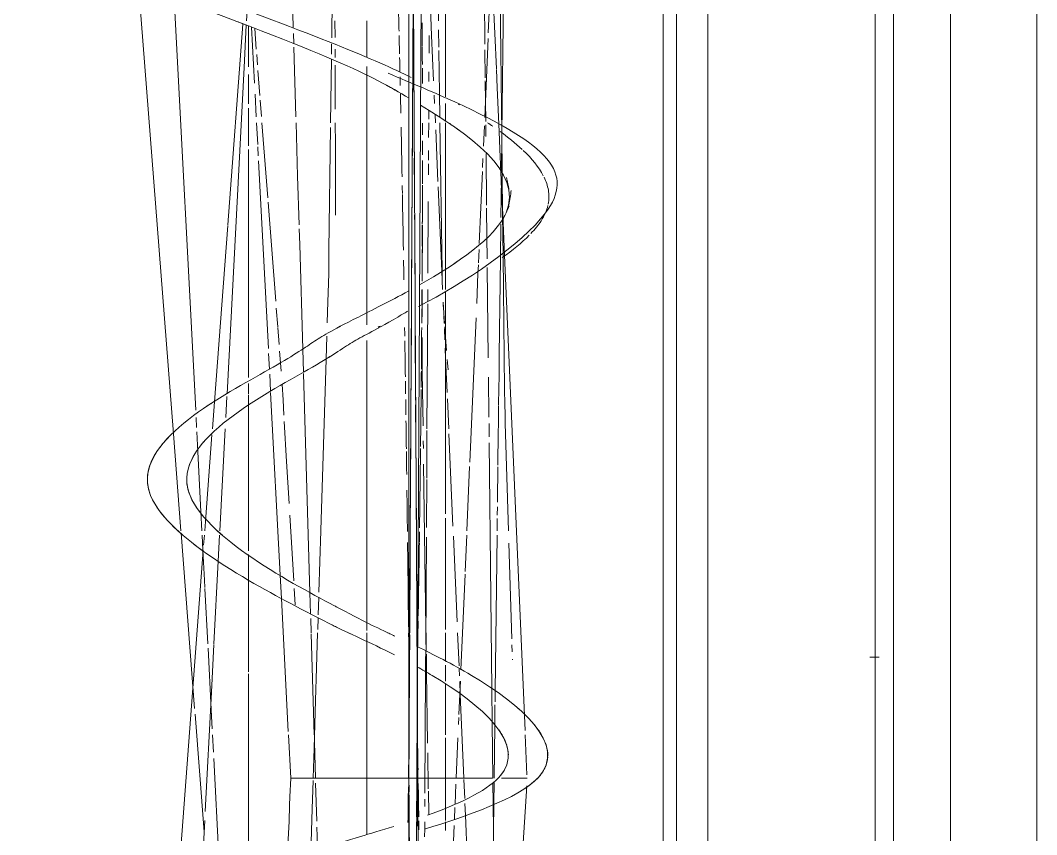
# Model space of a CAD drawing. Header units: inches. Extents: x -2349 to 1043, y -456 to 2193.
# Drawn here: x 992.51 to 998.95, y 367.01 to 372.18 of the extents above; entities that cross this region are included whole.
import ezdxf

# ---------------------------------------------------------------- set-up
doc = ezdxf.new("R2010")
doc.units = ezdxf.units.IN
doc.header["$MEASUREMENT"] = 0
for name, color, linetype, lineweight in [('5033_00_7th-9th Floors_Updated_dwg', 8, 'Continuous', 9), ('A-Glaz-Exst', 7, 'Continuous', 9), ('A-Shell', 7, 'Continuous', 9), ('A-WALL', 113, 'Continuous', 13), ('I-FURN', 30, 'Continuous', 9)]:
    doc.layers.add(name, color=color, linetype=linetype, lineweight=lineweight)

# ---------------------------------------------------------------- blocks, each defined once
blk = doc.blocks.new('5033_00_7th-9th Floors_Updated_dwg-8585573-7TH FLOOR POWER _ SIGNAL')
at = {"layer": 'A-Glaz-Exst'}
for p, q in [((997.8967, 188.1149), (997.9543, 188.1149)), ((997.9543, 188.1149), (997.8967, 188.1149))]:
    blk.add_line(p, q, dxfattribs=at)
at = {"layer": 'A-Shell'}
for p, q in [((993.9543, 191.8616), (993.9543, 192.1204)), ((993.9543, 192.1204), (993.9543, 191.8616)), ((993.9543, 191.6272), (993.9543, 191.8125)), ((993.9543, 191.8125), (993.9543, 191.6272)), ((993.9543, 191.3602), (993.9543, 191.5998)), ((993.9543, 191.5998), (993.9543, 191.3602)), ((993.9543, 189.7867), (993.9543, 189.8531)), ((993.9543, 189.8531), (993.9543, 189.7867)), ((993.9543, 186.695), (993.9543, 188.0089)), ((993.9543, 188.0089), (993.9543, 186.695))]:
    blk.add_line(p, q, dxfattribs=at)
at = {"layer": 'A-Shell', "flags": 128}
for points in [[(993.9543, 189.8903), (993.9543, 191.2902), (993.9543, 191.3382)], [(993.9543, 191.3382), (993.9543, 191.2902), (993.9543, 189.8903)], [(993.9543, 188.791), (993.9543, 189.714), (993.9543, 189.7807)], [(993.9543, 189.7807), (993.9543, 189.714), (993.9543, 188.791)], [(993.9543, 188.0225), (993.9543, 188.6055), (993.9543, 188.766)], [(993.9543, 188.766), (993.9543, 188.6055), (993.9543, 188.0225)]]:
    blk.add_lwpolyline(points, dxfattribs=at)
blk = doc.blocks.new('Walls 1 - Walls 1-7438491-7TH FLOOR POWER _ SIGNAL')
at = {"layer": 'A-WALL', "lineweight": 9}
for p, q in [((996.8682, 298.7759), (996.8682, 435.4699)), ((998.4077, 435.4573), (998.4077, 298.7888)), ((998.046, 435.2491), (998.046, 298.7759)), ((997.9288, 435.1857), (997.9288, 298.7759)), ((998.9543, 434.4744), (998.9543, 299.7716)), ((996.5843, 401.0965), (996.5843, 334.6334)), ((996.6695, 401.0965), (996.6695, 334.6334))]:
    blk.add_line(p, q, dxfattribs=at)
blk = doc.blocks.new('Curtains_and_Valance_14992 - Curtains_and_Valance_14992-7816730-7TH FLOOR POWER _ SIGNAL')
at = {"layer": 'I-FURN'}
for p, q in [((0.1471, -24), (0.017, 0)), ((0.017, 0), (0.017, -24)), ((-0.473, -5.5504), (-0.4634, -4.8078)), ((0.25, -4.9402), (0.25, -5.9239)), ((0.6215, -5.006), (0.6074, -6.158)), ((0.5207, -5.5187), (0.5343, -5.2035)), ((-1.0136, -5.4428), (-1.0103, -5.3786)), ((-1.0363, -5.4623), (-1.1324, -6.7373)), ((-1.029, -5.7375), (-1.0151, -5.4702)), ((-0.25, -5.6758), (-0.25, -5.4428)), ((0.017, -5.5094), (0.017, -5.7833)), ((0.0468, -5.4849), (0.0471, -5.5406)), ((0.1449, -5.6482), (0.1455, -5.5343)), ((-0.4743, -5.6546), (-0.4735, -5.5885)), ((0.0472, -5.5614), (0.0477, -5.659)), ((0.4977, -6.0547), (0.5192, -5.5542)), ((-1.1371, -7.8095), (-1.029, -5.7375)), ((-0.48, -6.09), (-0.4747, -5.6861)), ((-0.25, -5.7898), (-0.25, -5.7329)), ((0.0478, -5.6816), (0.0481, -5.7414)), ((-0.25, -6.2834), (-0.25, -5.7898)), ((0.017, -5.7981), (0.017, -5.8487)), ((0.0481, -5.7414), (0.0485, -5.8133)), ((0.1439, -5.8265), (0.1442, -5.7658)), ((0.017, -5.8779), (0.017, -5.9338)), ((0.017, -5.9571), (0.017, -6.09)), ((0.0493, -5.9527), (0.0499, -6.0674)), ((0.25, -5.9676), (0.25, -6.0793)), ((0.1425, -6.0666), (0.1428, -6.011)), ((-0.4904, -6.8977), (-0.4803, -6.1183)), ((0.017, -6.0907), (0.017, -6.2445)), ((0.1419, -6.1831), (0.1424, -6.09)), ((0.25, -6.09), (0.25, -7.0157)), ((0.4898, -6.2382), (0.4954, -6.1081)), ((0.0503, -6.131), (0.051, -6.2746)), ((0.6074, -6.158), (0.6044, -6.4063)), ((-0.25, -7.2949), (-0.25, -6.2834)), ((0.017, -6.2819), (0.017, -6.4467)), ((0.0512, -6.3136), (0.0524, -6.5234)), ((0.141, -6.3273), (0.1414, -6.264)), ((0.484, -6.3733), (0.4865, -6.3154)), ((0.1405, -6.4188), (0.1409, -6.3501)), ((0.4632, -6.8552), (0.4829, -6.3974)), ((0.6039, -6.4408), (0.6009, -6.6899)), ((0.017, -6.5177), (0.017, -6.5787)), ((0.0524, -6.5234), (0.0531, -6.6604)), ((0.017, -6.5884), (0.017, -6.7373)), ((0.137, -7.0446), (0.1396, -6.5886)), ((0.0532, -6.6737), (0.0535, -6.7373)), ((-1.1327, -6.7412), (-1.2172, -7.8603)), ((0.017, -6.7685), (0.017, -6.8455)), ((0.6004, -6.7322), (0.5977, -6.9489)), ((-0.4923, -7.0449), (-0.4904, -6.8977)), ((0.017, -6.8455), (0.017, -7.1553)), ((0.0542, -6.8571), (0.0555, -7.1018)), ((0.4579, -6.9791), (0.4616, -6.8933)), ((0.5977, -6.9489), (0.5902, -7.5636)), ((0.25, -7.0157), (0.25, -7.1473)), ((0.4552, -7.0428), (0.4574, -6.9917)), ((-0.4997, -7.2884), (-0.4923, -7.0449)), ((0.4468, -7.2371), (0.4552, -7.0428)), ((0.017, -7.1553), (0.017, -7.2039)), ((0.0558, -7.1473), (0.0564, -7.2605)), ((0.136, -7.2239), (0.1364, -7.1473)), ((0.25, -7.1642), (0.25, -8.4798)), ((0.0564, -7.2656), (0.0567, -7.3227)), ((0.1314, -8.0322), (0.1359, -7.2375)), ((-0.5019, -7.3596), (-0.4997, -7.2884)), ((-0.25, -7.3711), (-0.25, -7.2949)), ((0.017, -7.3116), (0.017, -7.6578)), ((0.4036, -8.2423), (0.4429, -7.3275)), ((0.0571, -7.3848), (0.0596, -7.8505)), ((-0.509, -7.5897), (-0.5045, -7.4433)), ((-0.25, -9.2615), (-0.25, -7.471)), ((-0.5423, -8.6775), (-0.509, -7.5897)), ((0.5902, -7.5636), (0.5891, -7.6487)), ((0.017, -7.662), (0.017, -7.8411)), ((0.5891, -7.65), (0.5885, -7.6979)), ((0.5885, -7.6979), (0.5876, -7.7738)), ((0.5876, -7.7738), (0.5863, -7.8786)), ((-1.2172, -7.8603), (-1.2301, -8.0322)), ((-1.1449, -7.9591), (-1.138, -7.8269)), ((0.017, -7.8928), (0.017, -8.0322)), ((0.0597, -7.8799), (0.0621, -8.3248)), ((0.5863, -7.8827), (0.5848, -8.0014)), ((-1.1825, -8.6795), (-1.1488, -8.0322)), ((0.1296, -8.3442), (0.1313, -8.0422)), ((0.5842, -8.0522), (0.5816, -8.262)), ((0.5848, -8.0014), (0.5842, -8.0522)), ((-1.2329, -8.0688), (-1.2722, -8.5901)), ((0.017, -8.1027), (0.017, -8.6452)), ((0.3847, -8.6795), (0.4023, -8.2706)), ((0.5815, -8.2737), (0.5805, -8.3488)), ((0.0621, -8.3248), (0.0644, -8.7395)), ((0.1278, -8.6583), (0.1296, -8.3527)), ((0.5805, -8.3488), (0.5798, -8.4107)), ((0.5798, -8.4107), (0.5787, -8.4975)), ((0.25, -8.4798), (0.25, -8.5708)), ((0.5784, -8.5259), (0.5777, -8.5791)), ((-1.2722, -8.5901), (-1.279, -8.6795)), ((0.25, -8.5991), (0.25, -9.3045)), ((0.5774, -8.6005), (0.5765, -8.6795)), ((-1.2809, -8.7056), (-1.2858, -8.7705)), ((-1.1926, -8.8725), (-1.1839, -8.7056)), ((-0.5543, -9.0691), (-0.5423, -8.6795)), ((0.017, -8.6795), (0.017, -8.8137)), ((0.5762, -8.7056), (0.564, -9.698)), ((0.0645, -8.7662), (0.0666, -9.139)), ((0.1236, -9.4015), (0.1275, -8.7189)), ((0.3737, -8.9368), (0.3836, -8.707)), ((-1.2882, -8.802), (-1.4696, -11.2064)), ((-1.22, -9.3969), (-1.1926, -8.8725)), ((0.017, -8.8567), (0.017, -9.3047)), ((0.3468, -9.5605), (0.373, -8.9535)), ((-0.5587, -9.213), (-0.5552, -9.101)), ((0.0668, -9.1772), (0.0676, -9.3268)), ((-0.5615, -9.3058), (-0.5592, -9.2314)), ((-0.25, -9.311), (-0.25, -9.2615)), ((-0.5689, -9.5478), (-0.5621, -9.3268)), ((-0.25, -9.3814), (-0.25, -9.3268)), ((0.017, -9.3268), (0.017, -9.3894)), ((0.0677, -9.3476), (0.0681, -9.4137)), ((0.25, -9.3268), (0.25, -9.508)), ((-1.236, -9.7035), (-1.2201, -9.4)), ((-0.25, -10.6071), (-0.25, -9.3814)), ((0.017, -9.3894), (0.017, -9.4878)), ((0.0683, -9.4512), (0.0686, -9.508)), ((0.123, -9.508), (0.1234, -9.4415)), ((0.1226, -9.5753), (0.123, -9.5081)), ((0.25, -9.5315), (0.25, -9.6342)), ((-0.5753, -9.7565), (-0.5689, -9.5478)), ((0.017, -9.5615), (0.017, -9.8651)), ((0.0688, -9.5443), (0.0699, -9.75)), ((0.1183, -10.3444), (0.1226, -9.5791)), ((0.25, -9.6523), (0.25, -9.9742)), ((0.3401, -9.7167), (0.3437, -9.6342)), ((-1.2754, -10.4598), (-1.236, -9.7035)), ((0.3346, -9.8441), (0.3401, -9.7167)), ((0.564, -9.698), (0.5632, -9.7651)), ((-0.5845, -10.0586), (-0.5753, -9.7565)), ((0.07, -9.7811), (0.0711, -9.9742)), ((0.5629, -9.7839), (0.5613, -9.9166)), ((0.017, -9.8657), (0.017, -9.9742)), ((0.3318, -9.9092), (0.3338, -9.8637)), ((0.5613, -9.9166), (0.5572, -10.2495)), ((0.017, -9.9742), (0.017, -9.9955)), ((0.0711, -9.9742), (0.0712, -9.9955)), ((0.25, -9.9934), (0.25, -10.4372)), ((0.3172, -10.2495), (0.3283, -9.9924)), ((-0.5904, -10.2495), (-0.5845, -10.0586)), ((-0.5963, -10.4433), (-0.5908, -10.263)), ((0.3101, -10.4146), (0.3156, -10.2865)), ((0.5569, -10.2726), (0.5552, -10.4103)), ((-0.6049, -10.7252), (-0.5964, -10.4445)), ((0.1178, -10.429), (0.1181, -10.3828)), ((0.25, -10.4372), (0.25, -10.5186)), ((0.306, -10.5102), (0.3092, -10.4349)), ((0.5552, -10.4103), (0.5456, -11.1923)), ((-1.296, -10.8533), (-1.2784, -10.5172)), ((0.1167, -10.6217), (0.117, -10.5712)), ((0.117, -10.5712), (0.1173, -10.5261)), ((0.25, -10.5261), (0.25, -10.581)), ((0.2813, -11.0851), (0.3043, -10.5488))]:
    blk.add_line(p, q, dxfattribs=at)
for points in [[(0.0164, -10.0568), (0.0157, -10.1197), (0.015, -10.1827), (0.0143, -10.2459)], [(0.0746, -10.1969), (0.0735, -10.1296), (0.0724, -10.0624), (0.0712, -9.9955)], [(0.0136, -10.3035), (0.0128, -10.3788), (0.0119, -10.4543), (0.011, -10.53)], [(0.0793, -10.4952), (0.0783, -10.4239), (0.0771, -10.3531), (0.076, -10.2825)], [(0.0806, -10.577), (0.0803, -10.5582), (0.08, -10.5395), (0.0797, -10.5207)]]:
    blk.add_open_spline(points, degree=3, dxfattribs=at)
blk = doc.blocks.new('Curtains_and_Valance_14992 - Curtains_and_Valance_14992-V34-7TH FLOOR POWER _ SIGNAL')
at = {"layer": 'I-FURN'}
for p, q in [((-2.4487, 24), (-1.4777, 11.4361)), ((0.017, 24), (0.017, 0)), ((0.017, 0), (0.1471, 24)), ((0.25, 14.5598), (0.25, 13.5761)), ((-0.7167, 14.0118), (-0.7304, 14.4775)), ((0.4929, 14.4501), (0.4988, 13.9095)), ((0.161, 13.9658), (0.1475, 14.2782)), ((-1.336, 11.5862), (-1.472, 14.2004)), ((-0.25, 13.8242), (-0.25, 14.0572)), ((-0.7137, 13.9116), (-0.7157, 13.978)), ((0.1735, 13.6782), (0.161, 13.9658)), ((-0.7001, 13.4491), (-0.7131, 13.89)), ((0.4992, 13.8734), (0.5011, 13.6972)), ((-0.25, 13.7102), (-0.25, 13.7671)), ((-0.25, 13.2166), (-0.25, 13.7102)), ((0.5013, 13.6777), (0.5042, 13.418)), ((0.1798, 13.5324), (0.1775, 13.5852)), ((0.25, 13.5324), (0.25, 13.4207)), ((0.1851, 13.41), (0.1828, 13.4635)), ((-0.689, 13.0719), (-0.699, 13.41)), ((0.2013, 13.0384), (0.187, 13.3669)), ((0.25, 13.41), (0.25, 12.4843)), ((0.5044, 13.3972), (0.5052, 13.3242)), ((-0.25, 12.2051), (-0.25, 13.2166)), ((0.5064, 13.215), (0.51, 12.8871)), ((-0.6799, 12.7627), (-0.689, 13.0717)), ((0.1027, 13.0259), (0.1028, 13.0853)), ((0.1024, 12.7794), (0.1027, 13.0145)), ((0.2259, 12.4698), (0.2027, 13.0045)), ((0.5102, 12.8686), (0.5122, 12.6845)), ((-0.6762, 12.6384), (-0.6791, 12.7385)), ((0.102, 12.405), (0.1024, 12.7627)), ((0.5122, 12.6845), (0.5137, 12.5475)), ((-0.6566, 11.9745), (-0.6762, 12.6384)), ((0.231, 12.3527), (0.2259, 12.4698)), ((0.25, 12.4843), (0.25, 12.3527)), ((0.5143, 12.493), (0.5206, 11.9192)), ((0.1019, 12.2582), (0.102, 12.3527)), ((0.25, 12.3358), (0.25, 11.0202)), ((0.1018, 12.1796), (0.1019, 12.2582)), ((0.2367, 12.221), (0.2348, 12.2657)), ((-0.25, 12.1289), (-0.25, 12.2051)), ((0.2403, 12.1394), (0.2383, 12.1854)), ((0.2449, 12.0327), (0.2419, 12.1029)), ((-0.25, 10.2385), (-0.25, 12.029)), ((-0.6523, 11.8275), (-0.6566, 11.9745)), ((0.25, 11.9151), (0.2471, 11.9809)), ((0.2594, 11.6993), (0.25, 11.9151)), ((-0.611, 10.429), (-0.652, 11.82)), ((0.5219, 11.7972), (0.5247, 11.5427)), ((0.2694, 11.4678), (0.2611, 11.6589)), ((-1.3303, 11.4769), (-1.3336, 11.5409)), ((0.5251, 11.5018), (0.526, 11.4181)), ((-1.4777, 11.4361), (-1.4301, 10.8205)), ((-1.3222, 11.3216), (-1.3288, 11.4488)), ((0.2962, 10.8515), (0.2708, 11.4369)), ((0.1084, 11.3434), (0.1077, 11.393)), ((0.5265, 11.3786), (0.5371, 10.4018)), ((-1.3025, 10.9437), (-1.3222, 11.3216)), ((0.125, 10.2062), (0.1099, 11.2443)), ((0.25, 11.0202), (0.25, 10.9292)), ((-1.2961, 10.8205), (-1.3025, 10.9437)), ((0.25, 10.9009), (0.25, 10.1955)), ((-1.429, 10.8057), (-1.3431, 9.6936)), ((-1.2898, 10.6992), (-1.2948, 10.7944)), ((0.3225, 10.244), (0.299, 10.7867)), ((-1.2799, 10.5087), (-1.2898, 10.6992)), ((-1.2774, 10.4609), (-1.2799, 10.5087)), ((-1.2588, 10.1029), (-1.277, 10.4538)), ((-0.607, 10.2936), (-0.611, 10.429)), ((0.5371, 10.4018), (0.5435, 9.8166)), ((-0.6035, 10.1732), (-0.6062, 10.2641)), ((-0.25, 10.189), (-0.25, 10.2385)), ((-0.5844, 9.5258), (-0.6033, 10.1665)), ((-0.25, 10.1186), (-0.25, 10.1732)), ((0.1272, 10.0566), (0.1255, 10.1732)), ((0.25, 10.1732), (0.25, 9.992)), ((0.3347, 9.963), (0.3256, 10.1732)), ((-1.2371, 9.6873), (-1.2573, 10.0756)), ((-0.25, 8.8929), (-0.25, 10.1186)), ((0.1292, 9.9209), (0.1274, 10.0386)), ((0.017, 9.9385), (0.017, 9.6349)), ((0.071, 9.9545), (0.0699, 9.75)), ((0.25, 9.9685), (0.25, 9.8658)), ((0.3374, 9.9003), (0.3354, 9.9461)), ((0.1357, 9.4734), (0.1292, 9.9209)), ((0.25, 9.8477), (0.25, 9.5258)), ((0.3426, 9.7816), (0.339, 9.8636)), ((0.5435, 9.8166), (0.5459, 9.5995)), ((0.3656, 9.2505), (0.3426, 9.7816)), ((-1.2308, 9.5646), (-1.237, 9.6841)), ((0.0696, 9.7005), (0.0672, 9.2505)), ((-1.3402, 9.6567), (-1.2825, 8.9097)), ((0.017, 9.6343), (0.017, 9.5258)), ((0.5459, 9.5995), (0.5497, 9.2505)), ((-1.223, 9.4164), (-1.2287, 9.5258)), ((-0.5763, 9.2505), (-0.5831, 9.4812)), ((0.25, 9.5066), (0.25, 9.0628)), ((0.017, 9.4486), (0.017, 9.1696)), ((-1.1754, 8.5017), (-1.2209, 9.3755)), ((0.1399, 9.1842), (0.1366, 9.4114)), ((0.3712, 9.1221), (0.366, 9.2419)), ((0.55, 9.2233), (0.5515, 9.0897)), ((-0.5682, 8.9773), (-0.5753, 9.2194)), ((0.0669, 9.2093), (0.0658, 9.0054)), ((0.1422, 9.0223), (0.1401, 9.1694)), ((0.017, 9.1278), (0.017, 8.9868)), ((0.25, 9.0628), (0.25, 8.9814)), ((0.3758, 9.0161), (0.3726, 9.0897)), ((0.5515, 9.0897), (0.5687, 7.5154)), ((0.017, 8.9739), (0.017, 8.8981)), ((0.0657, 8.9739), (0.0653, 8.913)), ((0.25, 8.9739), (0.25, 8.919)), ((0.3905, 8.678), (0.3758, 9.0161)), ((-0.5619, 8.7629), (-0.5671, 8.9397))]:
    blk.add_line(p, q, dxfattribs=at)
at = {"layer": 'I-FURN', "flags": 128}
blk.add_lwpolyline([(0.1063, 11.4871), (0.1014, 11.8253), (0.1017, 12.0478)], dxfattribs=at)
at = {"layer": 'I-FURN'}
for points in [[(-0.0492, 14.1262), (-0.0481, 14.0815), (-0.047, 14.0368), (-0.046, 13.9922)], [(0.1012, 13.9722), (0.1011, 13.9963), (0.1009, 14.0203), (0.1008, 14.0443)], [(-0.0453, 13.9647), (-0.0444, 13.9262), (-0.0435, 13.8877), (-0.0427, 13.8493)], [(0.1016, 13.8971), (0.1015, 13.9215), (0.1013, 13.9459), (0.1012, 13.9703)], [(0.1021, 13.7802), (0.1019, 13.8177), (0.1018, 13.8553), (0.1016, 13.893)], [(-0.0421, 13.8253), (-0.0414, 13.7947), (-0.0407, 13.7642), (-0.0401, 13.7337)], [(0.1025, 13.6592), (0.1024, 13.6922), (0.1023, 13.7253), (0.1022, 13.7583)], [(-0.0394, 13.702), (-0.039, 13.684), (-0.0386, 13.6661), (-0.0382, 13.6482)], [(-0.037, 13.5949), (-0.0362, 13.554), (-0.0353, 13.5131), (-0.0345, 13.4723)], [(-0.0326, 13.382), (-0.0305, 13.2767), (-0.0284, 13.1718), (-0.0265, 13.0673)], [(0.103, 13.3351), (0.1029, 13.3595), (0.1029, 13.3839), (0.1029, 13.4083)], [(0.1029, 13.2067), (0.1029, 13.2365), (0.103, 13.2663), (0.103, 13.2962)], [(0.1027, 13.0229), (0.1028, 13.0723), (0.1028, 13.1217), (0.1029, 13.1713)], [(-0.0254, 13.0123), (-0.0251, 12.9954), (-0.0248, 12.9786), (-0.0245, 12.9617)], [(0.1019, 12.7688), (0.1022, 12.8501), (0.1025, 12.9315), (0.1026, 13.0132)], [(-0.0244, 12.9548), (-0.0222, 12.837), (-0.0202, 12.7199), (-0.0182, 12.6028)], [(0.1013, 12.628), (0.1015, 12.6726), (0.1017, 12.7174), (0.1019, 12.7622)], [(0.1002, 12.4268), (0.1006, 12.4864), (0.1009, 12.5461), (0.1012, 12.6059)], [(-0.0171, 12.5392), (-0.0164, 12.4973), (-0.0157, 12.4553), (-0.015, 12.4134)], [(0.0991, 12.2524), (0.0993, 12.2848), (0.0995, 12.3172), (0.0997, 12.3497)], [(0.0982, 12.1388), (0.0985, 12.1694), (0.0987, 12.1999), (0.0989, 12.2305)], [(-0.0103, 12.1107), (-0.01, 12.0929), (-0.0098, 12.0752), (-0.0095, 12.0575)], [(0.0958, 11.8463), (0.0966, 11.9341), (0.0973, 12.0222), (0.098, 12.1106)], [(-0.009, 12.0265), (-0.0079, 11.9501), (-0.0068, 11.8738), (-0.0056, 11.7977)], [(0.0947, 11.7314), (0.095, 11.7659), (0.0953, 11.8004), (0.0957, 11.835)], [(-0.0053, 11.7709), (-0.0049, 11.7442), (-0.0045, 11.7175), (-0.0041, 11.6908)], [(0.0907, 11.3569), (0.0921, 11.4768), (0.0933, 11.5973), (0.0945, 11.7182)], [(-0.0037, 11.6555), (-0.0032, 11.6228), (-0.0027, 11.5901), (-0.0023, 11.5575)], [(-0.0017, 11.5185), (-0.0009, 11.4596), (-0.0001, 11.4006), (0.0007, 11.3419)], [(0.0898, 11.2794), (0.09, 11.3008), (0.0903, 11.3222), (0.0905, 11.3435)], [(0.0842, 10.8391), (0.0862, 10.985), (0.0881, 11.1318), (0.0898, 11.2794)], [(0.0041, 11.0796), (0.0053, 10.9913), (0.0063, 10.9038), (0.0074, 10.8167)], [(0.083, 10.7489), (0.0833, 10.7711), (0.0836, 10.7932), (0.0839, 10.8154)], [(0.0083, 10.7468), (0.0091, 10.6834), (0.0099, 10.6204), (0.0106, 10.5576)], [(0.076, 10.2813), (0.0785, 10.435), (0.0808, 10.5897), (0.083, 10.7454)], [(0.0107, 10.5556), (0.012, 10.4401), (0.0133, 10.3256), (0.0146, 10.2113)], [(0.0742, 10.1705), (0.0746, 10.1958), (0.075, 10.2212), (0.0755, 10.2466)], [(0.0151, 10.1706), (0.0153, 10.1502), (0.0156, 10.1298), (0.0158, 10.1095)], [(0.0727, 10.0826), (0.073, 10.1009), (0.0733, 10.1191), (0.0736, 10.1374)], [(0.0158, 10.1094), (0.0161, 10.0768), (0.0165, 10.0442), (0.0168, 10.0116)], [(0.0713, 9.998), (0.0716, 10.0154), (0.0719, 10.0329), (0.0722, 10.0504)]]:
    blk.add_open_spline(points, degree=3, dxfattribs=at)
blk.add_open_spline([(0.0009, 11.3236), (0.0011, 11.3087), (0.0017, 11.2603), (0.0024, 11.2121), (0.0028, 11.1788)], degree=3, knots=[-0.10342144, -0.10342144, -0.10342144, -0.10342144, -0.1, -0.09229754, -0.09229754, -0.09229754, -0.09229754], dxfattribs=at)
blk = doc.blocks.new('Curtains_and_Valance_14992 - Curtains_and_Valance_14992-V39-7TH FLOOR POWER _ SIGNAL')
at = {"layer": 'I-FURN'}
for p, q in [((0.017, 24), (0.017, 0)), ((0.017, 0), (0.1471, 24)), ((0.25, 5.3093), (0.25, 4.3257)), ((0.5716, 4.5031), (0.5403, 5.2239)), ((0.5934, 5.2502), (0.6061, 4.0925)), ((0.2037, 4.8068), (0.1998, 5.0688)), ((0.0438, 4.9474), (0.0431, 4.8068)), ((-0.4518, 4.7011), (-0.4522, 4.8068)), ((-0.25, 4.5738), (-0.25, 4.8068)), ((-0.9626, 4.4125), (-0.9811, 4.7666)), ((-0.9618, 4.7594), (-0.9516, 4.6275)), ((0.017, 4.7401), (0.017, 4.4662)), ((0.2061, 4.6406), (0.2045, 4.7501)), ((0.0425, 4.7072), (0.0421, 4.6272)), ((-0.9489, 4.593), (-0.9439, 4.5285)), ((-0.4514, 4.5749), (-0.4516, 4.627)), ((0.0421, 4.6197), (0.0417, 4.5623)), ((0.2103, 4.3489), (0.2064, 4.6189)), ((-0.4504, 4.2474), (-0.4513, 4.5262)), ((-0.25, 4.4597), (-0.25, 4.5167)), ((0.0417, 4.5623), (0.0411, 4.4398)), ((-0.9411, 4.4923), (-0.9288, 4.3335)), ((-0.25, 3.9661), (-0.25, 4.4597)), ((0.017, 4.4515), (0.017, 4.4008)), ((0.5768, 4.383), (0.5718, 4.4983)), ((0.0409, 4.4008), (0.0404, 4.3061)), ((-0.9515, 4.1984), (-0.959, 4.3421)), ((0.017, 4.3716), (0.017, 4.3157)), ((0.2126, 4.1941), (0.2103, 4.3489)), ((0.5888, 4.106), (0.5768, 4.383)), ((-0.9265, 4.3038), (-0.9185, 4.1998)), ((0.017, 4.2924), (0.017, 4.1595)), ((0.0403, 4.3021), (0.0399, 4.2188)), ((0.25, 4.2819), (0.25, 4.1702)), ((0.0398, 4.2046), (0.0391, 4.0825)), ((-0.9423, 4.0219), (-0.9495, 4.1595)), ((-0.9154, 4.1595), (-0.8787, 3.6843)), ((-0.4496, 4.0237), (-0.4501, 4.1595)), ((0.017, 4.1588), (0.017, 4.005)), ((0.2268, 3.2198), (0.2131, 4.1595)), ((0.25, 4.1595), (0.25, 3.2339)), ((0.5937, 3.993), (0.5888, 4.106)), ((0.6061, 4.0925), (0.6089, 3.8376)), ((-0.9386, 3.9512), (-0.9416, 4.0077)), ((-0.4493, 3.9206), (-0.4496, 4.0237)), ((0.0389, 4.0434), (0.0379, 3.8556)), ((-0.25, 2.9546), (-0.25, 3.9661)), ((0.017, 3.9676), (0.017, 3.8029)), ((0.6, 3.85), (0.5937, 3.993)), ((-0.8749, 2.7272), (-0.937, 3.9191)), ((-0.4484, 3.6473), (-0.4493, 3.9206)), ((0.0378, 3.8356), (0.037, 3.6904)), ((0.605, 3.7343), (0.6, 3.8486)), ((0.6089, 3.8376), (0.6117, 3.5778)), ((0.017, 3.7319), (0.017, 3.6708)), ((0.6118, 3.5778), (0.605, 3.7343)), ((-0.8765, 3.6566), (-0.8279, 3.0276)), ((-0.4481, 3.575), (-0.4484, 3.6473)), ((0.017, 3.6611), (0.017, 3.5122)), ((0.0369, 3.6738), (0.0364, 3.5808)), ((0.0364, 3.5808), (0.0361, 3.5122)), ((0.6117, 3.5778), (0.6146, 3.3143)), ((0.6229, 3.3211), (0.6118, 3.5778)), ((0.017, 3.481), (0.017, 3.404)), ((0.0357, 3.4405), (0.0341, 3.1467)), ((0.017, 3.404), (0.017, 3.3546)), ((0.017, 3.3546), (0.017, 3.0943)), ((0.6146, 3.3143), (0.6239, 2.4676)), ((0.7498, 0.3972), (0.6229, 3.3211)), ((0.25, 3.2339), (0.25, 3.1023)), ((0.2279, 3.1432), (0.2268, 3.2198)), ((0.0338, 3.1023), (0.0331, 2.9717)), ((0.017, 3.0943), (0.017, 3.0456)), ((0.25, 3.0853), (0.25, 1.7697)), ((-0.8245, 2.9839), (-0.8153, 2.8647)), ((0.2435, 2.886), (0.2335, 3.021)), ((-0.25, 2.8784), (-0.25, 2.9546)), ((0.017, 2.9379), (0.017, 2.4084)), ((-0.8151, 2.8616), (-0.8067, 2.7537)), ((0.0325, 2.8647), (0.0313, 2.6308)), ((0.2489, 2.8135), (0.2451, 2.8647)), ((-0.25, 0.9881), (-0.25, 2.7786)), ((0.2563, 2.7146), (0.25, 2.7991)), ((-0.8035, 2.7112), (-0.7978, 2.6373)), ((-0.8681, 2.5967), (-0.8733, 2.6952)), ((0.2655, 2.5917), (0.2605, 2.6578)), ((-0.7978, 2.6373), (-0.7936, 2.5834)), ((0.0311, 2.5974), (0.0296, 2.3259)), ((-0.8609, 2.4574), (-0.8664, 2.5638)), ((-0.7876, 2.4994), (-0.7818, 2.4017)), ((-0.8001, 1.2887), (-0.8604, 2.4485)), ((-0.7818, 2.4017), (-0.7761, 2.3042)), ((0.017, 2.3567), (0.017, 2.2173)), ((-0.7738, 2.2651), (-0.7589, 2.011)), ((0.0294, 2.2892), (0.0284, 2.1041)), ((0.6269, 2.3082), (0.6285, 2.253)), ((0.6285, 2.253), (0.649, 1.57)), ((0.017, 2.1468), (0.017, 1.5792)), ((0.0284, 2.0978), (0.028, 2.0245)), ((-0.7589, 2.011), (-0.7432, 1.7449)), ((0.0279, 2.0072), (0.022, 0.9227)), ((0.25, 1.7697), (0.25, 1.6787)), ((-0.7388, 1.6697), (-0.7143, 1.2529)), ((0.25, 1.6505), (0.25, 0.945)), ((0.017, 1.57), (0.017, 1.4358)), ((0.6514, 1.4912), (0.6696, 0.8849)), ((0.017, 1.3928), (0.017, 0.9448)), ((-0.7924, 1.1416), (-0.8001, 1.2887)), ((-0.7114, 1.2037), (-0.7053, 1.1002)), ((-0.7485, 0.2975), (-0.7924, 1.1416)), ((-0.25, 0.9385), (-0.25, 0.9881)), ((-0.25, 0.8681), (-0.25, 0.9227)), ((0.017, 0.9227), (0.017, 0.8601)), ((0.0219, 0.9101), (0.0217, 0.8579)), ((0.25, 0.9227), (0.25, 0.7416)), ((-0.25, -0.3576), (-0.25, 0.8681)), ((0.017, 0.8601), (0.017, 0.7617)), ((0.0217, 0.8579), (0.0212, 0.7693)), ((0.6707, 0.8471), (0.6721, 0.8021)), ((0.021, 0.7416), (0.0185, 0.2753)), ((0.25, 0.718), (0.25, 0.6154)), ((0.6734, 0.756), (0.6737, 0.7525)), ((0.017, 0.7053), (0.017, 0.2753)), ((0.25, 0.5972), (0.25, 0.2753)), ((0.7539, 0.3024), (0.7498, 0.3972)), ((-0.733, 0), (-0.7473, 0.2753)), ((0.766, 0.0223), (0.7551, 0.2753)), ((0.0183, 0.2379), (0.017, 0)), ((0.017, 0.1981), (0.017, 0)), ((0.25, 0.2562), (0.25, -0.1877)), ((-0.7377, -0.1185), (-0.733, 0)), ((-0.733, 0), (-0.7142, 0)), ((-0.7142, 0), (-0.733, 0)), ((-0.475, 0), (-0.4506, 0)), ((-0.4506, 0), (-0.475, 0)), ((0.0676, 0), (0.017, 0)), ((0.1471, -24), (0.017, 0)), ((0.017, 0), (0.017, -24)), ((0.017, 0), (0.017, -0.0809)), ((0.017, 0), (0.0175, -0.086)), ((0.017, 0), (0.0676, 0)), ((0.3315, 0), (0.3424, 0)), ((0.3424, 0), (0.3315, 0)), ((0.7482, 0), (0.767, 0)), ((0.767, 0), (0.7482, 0)), ((-0.7398, -0.1717), (-0.7377, -0.1185)), ((0.017, -0.1227), (0.017, -0.2766)), ((0.0176, -0.1076), (0.0185, -0.2766)), ((0.25, -0.1877), (0.25, -0.2691)), ((0.017, -0.2766), (0.017, -0.3523)), ((0.0185, -0.2766), (0.0188, -0.3344)), ((0.25, -0.2766), (0.25, -0.3314))]:
    blk.add_line(p, q, dxfattribs=at)
at = {"layer": 'I-FURN', "flags": 128}
for points in [[(0.6239, 2.4676), (0.6249, 2.3745), (0.6269, 2.3082)], [(0.017, 0), (-0.1499, 0), (-0.3084, 0), (-0.4506, 0), (-0.5694, 0), (-0.6587, 0), (-0.7142, 0), (-0.733, 0)], [(-0.733, 0), (-0.7142, 0), (-0.6587, 0), (-0.5694, 0), (-0.4506, 0), (-0.3084, 0), (-0.1499, 0), (0.017, 0)], [(0.5473, 0), (0.4846, 0), (0.3424, 0), (0.1839, 0), (0.073, 0)], [(0.073, 0), (0.1839, 0), (0.3424, 0), (0.4846, 0), (0.5473, 0)], [(0.767, 0), (0.7482, 0), (0.6927, 0), (0.6034, 0)], [(0.6034, 0), (0.6927, 0), (0.7482, 0), (0.767, 0)], [(0.6559, -2.3768), (0.7363, -0.5087), (0.7641, -0.0482)], [(-0.7576, -0.5365), (-0.7439, -0.2746), (-0.7398, -0.1717)]]:
    blk.add_lwpolyline(points, dxfattribs=at)
at = {"layer": 'I-FURN'}
for points in [[(-1.6555, 5.0184), (-0.4498, 4.5796), (-0.2273, 4.4642), (0.0177, 4.3165)], [(0.0321, 4.4474), (-0.1929, 4.5599), (-0.5541, 4.7085), (-1.4055, 5.0184)], [(-1.0848, 4.8071), (-1.0603, 4.7978), (-1.0359, 4.7885), (-1.0115, 4.7791)], [(-0.0694, 4.3678), (-0.0841, 4.3763), (-0.1027, 4.3858), (-0.1248, 4.3964)], [(0.331, 4.2781), (0.3331, 4.2769), (0.3351, 4.2756), (0.3372, 4.2744)], [(0.2989, 4.1384), (0.2881, 4.1459), (0.2779, 4.1531), (0.268, 4.1601)], [(0.3338, 4.1138), (0.3223, 4.1221), (0.3113, 4.1301), (0.3007, 4.1379)], [(0.5164, 4.1606), (0.5273, 4.1533), (0.5381, 4.1459), (0.5489, 4.1384)], [(0.5956, 4.1052), (0.6454, 4.0689), (0.6927, 4.031), (0.7347, 3.9918)], [(0.7427, 3.9842), (0.7965, 3.9329), (0.8409, 3.8794), (0.8697, 3.8242)], [(0.6517, 3.7333), (0.6468, 3.7609), (0.6416, 3.7874), (0.6352, 3.813)], [(0.8743, 3.8151), (0.8874, 3.7882), (0.8968, 3.7609), (0.9017, 3.7333)], [(0.6502, 3.6394), (0.6569, 3.671), (0.6622, 3.7014), (0.6652, 3.7308)], [(0.9017, 3.7333), (0.9069, 3.7038), (0.9069, 3.6739), (0.901, 3.6437)], [(0.8554, 3.5375), (0.8378, 3.5108), (0.8159, 3.4841), (0.7905, 3.4574)], [(0.7805, 3.447), (0.7329, 3.3989), (0.6743, 3.351), (0.6095, 3.3046)], [(0.2993, 3.2629), (0.3113, 3.2709), (0.323, 3.279), (0.3344, 3.2872)], [(-0.4281, 2.8635), (-0.4241, 2.8657), (-0.4199, 2.8678), (-0.4156, 2.8701)], [(-0.1657, 2.8701), (-0.1699, 2.8678), (-0.1741, 2.8657), (-0.1781, 2.8635)], [(-0.4676, 2.6851), (-0.4824, 2.6759), (-0.4984, 2.6661), (-0.5159, 2.6556)], [(-1.2743, 2.3553), (-1.2596, 2.3653), (-1.2447, 2.3751), (-1.2298, 2.3847)], [(-1.5483, 2.1197), (-1.5238, 2.1498), (-1.4954, 2.1793), (-1.4642, 2.208)], [(-1.2811, 2.1401), (-1.2873, 2.133), (-1.2934, 2.1258), (-1.2992, 2.1186)], [(-1.6397, 1.9345), (-1.63, 1.9978), (-1.597, 2.0594), (-1.549, 2.1186)], [(-1.3303, 2.0766), (-1.3612, 2.0305), (-1.3822, 1.983), (-1.3897, 1.9345)], [(-1.419, 1.544), (-1.4924, 1.6076), (-1.5538, 1.6733), (-1.5936, 1.7389)], [(-1.3435, 1.7389), (-1.3329, 1.7213), (-1.3207, 1.7038), (-1.3071, 1.6862)], [(-1.1975, 1.5694), (-1.1882, 1.5609), (-1.1787, 1.5524), (-1.169, 1.544)], [(-1.2891, 1.4418), (-1.3108, 1.4575), (-1.3321, 1.4735), (-1.3527, 1.4896)], [(-0.4424, 0.9591), (-0.4518, 0.9637), (-0.4613, 0.9684), (-0.471, 0.9732)], [(-0.3396, 0.9101), (-0.3496, 0.9149), (-0.3592, 0.9194), (-0.3684, 0.9237)], [(-0.1184, 0.9237), (-0.1092, 0.9194), (-0.0996, 0.9149), (-0.0896, 0.9101)], [(-0.0896, 0.9101), (-0.0845, 0.9078), (-0.0792, 0.9053), (-0.0739, 0.9028)], [(0.7103, 0.4434), (0.7606, 0.3993), (0.8042, 0.3538), (0.8366, 0.3081)], [(0.608, 0.275), (0.6015, 0.2861), (0.5944, 0.2971), (0.5866, 0.3081)], [(0.6375, 0.2101), (0.6316, 0.2288), (0.6233, 0.2475), (0.613, 0.2663)], [(0.8366, 0.3081), (0.8444, 0.2971), (0.8515, 0.2861), (0.858, 0.275)], [(0.858, 0.275), (0.8839, 0.2307), (0.8986, 0.1863), (0.898, 0.1427)], [(0.648, 0.1479), (0.6477, 0.1668), (0.6446, 0.1859), (0.639, 0.2051)], [(0.8978, 0.1363), (0.8967, 0.1122), (0.8908, 0.0883), (0.8795, 0.0648)], [(0.8126, -0.0193), (0.796, -0.0338), (0.7771, -0.0482), (0.7562, -0.0622)], [(0.3311, -0.1565), (0.3321, -0.1561), (0.333, -0.1556), (0.3339, -0.1552)]]:
    blk.add_open_spline(points, degree=3, dxfattribs=at)
for points, knots in [([(0.0783, 2.9944), (0.3651, 3.1409), (1.2011, 3.7012), (0.8752, 4.0543), (0.0372, 4.4115), (-0.1146, 4.4744)], [2.1718968, 2.1718968, 2.1718968, 2.1718968, 2.2789599, 2.4145222, 2.4428206, 2.4428206, 2.4428206, 2.4428206]), ([(0.0899, 4.2727), (0.3812, 4.0947), (0.97, 3.7074), (0.3219, 3.2661), (0.0849, 3.1317)], [0.1259557, 0.1259557, 0.1259557, 0.1259557, 0.2566261, 0.3343738, 0.3343738, 0.3343738, 0.3343738]), ([(0.6175, 3.557), (0.6234, 3.5673), (0.6361, 3.5935), (0.6475, 3.6188), (0.6539, 3.6339)], [-0.26170595, -0.26170595, -0.26170595, -0.26170595, -0.25662606, -0.24886285, -0.24886285, -0.24886285, -0.24886285]), ([(0.8991, 3.6347), (0.8955, 3.6192), (0.8846, 3.5869), (0.8665, 3.5543), (0.8554, 3.5375)], [-2.28672306, -2.28672306, -2.28672306, -2.28672306, -2.27895986, -2.27068269, -2.27068269, -2.27068269, -2.27068269]), ([(0.0159, 3.0933), (-0.1045, 3.0274), (-0.4683, 2.8466), (-0.5715, 2.7827), (-0.8543, 2.5872), (-2.2109, 1.8947), (-0.5267, 0.9981), (-0.4403, 0.9571), (-0.1561, 0.8245), (-0.075, 0.7834)], [0.3419504, 0.3419504, 0.3419504, 0.3419504, 0.3818809, 0.4687392, 0.547731, 0.6939966, 0.8310987, 0.9398478, 0.9773808, 0.9773808, 0.9773808, 0.9773808]), ([(-0.0737, 0.9027), (-0.2083, 0.9657), (-0.314, 1.018), (-1.9621, 1.895), (-0.6006, 2.5865), (-0.3288, 2.7842), (-0.2138, 2.8335), (-0.0136, 2.9511), (0.0086, 2.9642)], [1.6044716, 1.6044716, 1.6044716, 1.6044716, 1.7044872, 1.8415893, 1.9878549, 2.0668467, 2.153705, 2.1638198, 2.1638198, 2.1638198, 2.1638198]), ([(-1.5937, 1.7392), (-1.6159, 1.7759), (-1.6435, 1.8414), (-1.6441, 1.9056), (-1.6398, 1.9336)], [-0.71122903, -0.71122903, -0.71122903, -0.71122903, -0.69399659, -0.68045198, -0.68045198, -0.68045198, -0.68045198]), ([(-1.3903, 1.9307), (-1.3941, 1.9037), (-1.393, 1.8404), (-1.3659, 1.7759), (-1.3437, 1.7392)], [-1.85466633, -1.85466633, -1.85466633, -1.85466633, -1.84158933, -1.82435688, -1.82435688, -1.82435688, -1.82435688]), ([(-0.4678, 1.1011), (-0.4651, 1.0998), (-0.4553, 1.0945), (-0.4457, 1.0895), (-0.4389, 1.0859)], [-1.705724726, -1.705724726, -1.705724726, -1.705724726, -1.704487181, -1.700994962, -1.700994962, -1.700994962, -1.700994962]), ([(0.1211, -0.3216), (0.3732, -0.2449), (1.2366, 0.0482), (0.5886, 0.576), (0.1699, 0.7872), (0.0706, 0.8348)], [1.3149114, 1.3149114, 1.3149114, 1.3149114, 1.3968453, 1.5235391, 1.5751993, 1.5751993, 1.5751993, 1.5751993]), ([(0.0697, 0.7068), (0.101, 0.6895), (0.434, 0.4983), (0.9199, 0.1025), (0.3221, -0.1674), (0.1358, -0.2346)], [0.9987065, 0.9987065, 0.9987065, 0.9987065, 1.0120468, 1.1387406, 1.1938796, 1.1938796, 1.1938796, 1.1938796]), ([(0.8795, 0.0648), (0.8699, 0.0447), (0.8514, 0.0178), (0.8249, -0.0082), (0.8175, -0.0149)], [-1.4086308, -1.4086308, -1.4086308, -1.4086308, -1.39684532, -1.39271702, -1.39271702, -1.39271702, -1.39271702]), ([(0.5823, -0.0007), (0.5843, 0.0013), (0.6008, 0.0186), (0.6138, 0.0361), (0.6227, 0.0518)], [-1.13996093, -1.13996093, -1.13996093, -1.13996093, -1.13874059, -1.12949194, -1.12949194, -1.12949194, -1.12949194]), ([(-0.0782, -0.306), (-0.1582, -0.3309), (-0.4609, -0.419), (-0.554, -0.4558), (-0.8804, -0.5746), (-2.2025, -1.2776), (-0.5415, -1.9172), (-0.4091, -1.9746), (-0.2524, -2.0424), (-0.0866, -2.1157), (-0.0778, -2.1196)], [1.2152984, 1.2152984, 1.2152984, 1.2152984, 1.2403025, 1.3179444, 1.394953, 1.535404, 1.6679714, 1.7545324, 1.8301397, 1.8342917, 1.8342917, 1.8342917, 1.8342917])]:
    blk.add_open_spline(points, degree=3, knots=knots, dxfattribs=at)

msp = doc.modelspace()

# ---------------------------------------------------------------- block references
at = {"layer": '5033_00_7th-9th Floors_Updated_dwg', "color": 7}
msp.add_blockref('5033_00_7th-9th Floors_Updated_dwg-8585573-7TH FLOOR POWER _ SIGNAL', (0, 180.0188), dxfattribs=at)
at = {"layer": 'A-WALL', "lineweight": 9}
msp.add_blockref('Walls 1 - Walls 1-7438491-7TH FLOOR POWER _ SIGNAL', (0, 0), dxfattribs=at)
at = {"layer": 'I-FURN'}
for name, p in [('Curtains_and_Valance_14992 - Curtains_and_Valance_14992-7816730-7TH FLOOR POWER _ SIGNAL', (994.9543, 377.6149)), ('Curtains_and_Valance_14992 - Curtains_and_Valance_14992-V39-7TH FLOOR POWER _ SIGNAL', (994.9543, 367.3654)), ('Curtains_and_Valance_14992 - Curtains_and_Valance_14992-V34-7TH FLOOR POWER _ SIGNAL', (994.9543, 358.1149))]:
    msp.add_blockref(name, p, dxfattribs=at)

doc.saveas('drawing.dxf')
